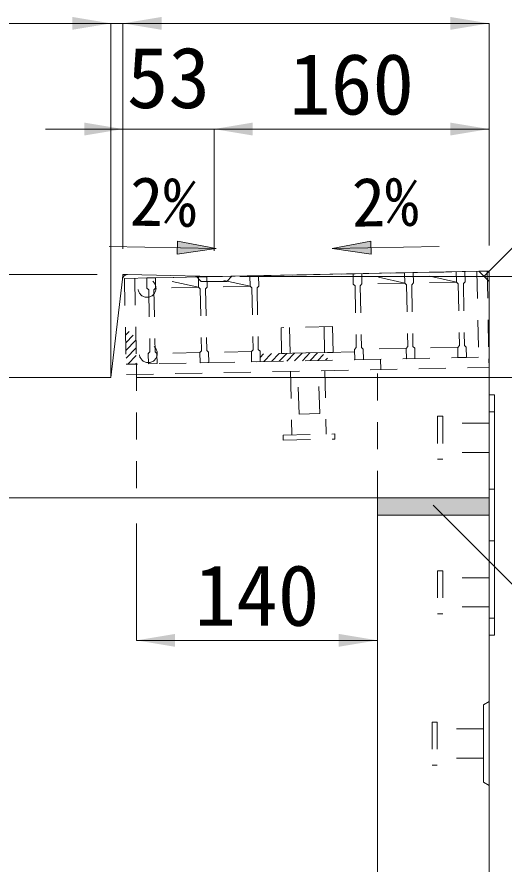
# Model space of a CAD drawing. Units: millimetres at full size; some dimension numbers follow another scale. Extents: x -3301 to 90699, y 107523 to 139162.
# Drawn here: x 3266.6 to 3549.9, y 117500.7 to 117993.9 of the extents above; entities that cross this region are included whole.
import ezdxf
from ezdxf.enums import TextEntityAlignment as Align

# ---------------------------------------------------------------- set-up
doc = ezdxf.new("R2010")
doc.units = ezdxf.units.MM
doc.header["$LTSCALE"] = 21
doc.header["$PDMODE"] = 32
doc.header["$PDSIZE"] = 10.5
doc.linetypes.add('USER1', pattern=[1.35, 0.75, -0.6])
for name, color, linetype, lineweight in [('0_2', 7, 'USER1', 9), ('寸法線', 7, 'Continuous', 9), ('引出線', 4, 'Continuous', 9), ('本体', 2, 'Continuous', 9), ('補助線', 8, 'Continuous', 13), ('ｲﾝｻｰﾄ', 3, 'USER1', 5), ('ｸﾞﾚｰﾁﾝｸﾞ', 7, 'USER1', 9)]:
    doc.layers.add(name, color=color, linetype=linetype, lineweight=lineweight)
doc.layers.add('ﾊｯﾁﾝｸﾞ', color=8, linetype='Continuous')
doc.styles.add('ＭＳ ゴシック', font='')
doc.styles.get('ＭＳ ゴシック').set_extended_font_data('MS Gothic')

# ---------------------------------------------------------------- blocks, each defined once
blk = doc.blocks.new('filled_arrow')
at = {"color": 0, "linetype": 'Continuous', "lineweight": -2}
blk.add_solid([(7.5, 1.25), (0, 0), (7.5, -1.25)], dxfattribs=at)

msp = doc.modelspace()

# ---------------------------------------------------------------- hatches: boundary and pattern name
at = {"layer": '引出線'}
for points in [[(3359.99, 117863.26), (3359.84, 117855.76), (3382.41, 117859.06)], [(3472.43, 117863.26), (3472.58, 117855.76), (3450.01, 117859.06)]]:
    msp.add_hatch(color=7, dxfattribs=at).paths.add_polyline_path(points)
at = {"layer": 'ｸﾞﾚｰﾁﾝｸﾞ'}
h = msp.add_hatch(dxfattribs=at)
h.set_pattern_fill('USER', color=256, style=0, pattern_type=2)
h.set_pattern_definition([(46.14576, (2805.04, 117464.11), (-2.28951, 2.19972), [75, -60])])
h.paths.add_polyline_path([(3329.11, 117841.65), (3335.1, 117841.77), (3336.1, 117791.78), (3330.1, 117791.66)])
h = msp.add_hatch(dxfattribs=at)
h.set_pattern_fill('USER', color=256, style=0, pattern_type=2)
h.set_pattern_definition([(46.14576, (2902.02, 117466.05), (-2.28951, 2.19972), [75, -60])])
h.paths.add_polyline_path([(3408.09, 117793.22), (3408, 117797.72), (3443.49, 117798.43), (3458.49, 117798.73), (3462.99, 117798.82), (3463.08, 117794.32), (3443.58, 117793.93)])
at = {"layer": 'ﾊｯﾁﾝｸﾞ'}
msp.add_hatch(color=256, dxfattribs=at).paths.add_polyline_path([(3476.21, 117713.89), (3476.21, 117703.89), (3541.21, 117703.89), (3541.21, 117713.89)])

# ---------------------------------------------------------------- linework, layer by layer
at = {"layer": '0_2'}
for p, q in [((3544.41, 117763.89), (3541.21, 117763.89)), ((3544.41, 117718.89), (3541.21, 117718.89)), ((3544.41, 117688.89), (3541.21, 117688.89)), ((3544.41, 117643.89), (3541.21, 117643.89))]:
    msp.add_line(p, q, dxfattribs=at)
at = {"layer": '0_2', "linetype": 'Continuous', "lineweight": 13}
for p, q in [((3476.21, 117703.89), (3476.21, 117713.89)), ((3541.21, 117703.89), (3541.21, 117713.89))]:
    msp.add_line(p, q, dxfattribs=at)
at = {"layer": '0_2', "linetype": 'Continuous'}
msp.add_lwpolyline([(3541.21, 117633.89), (3541.21, 117773.89), (3544.41, 117773.89), (3544.41, 117633.89)], close=True, dxfattribs=at)
at = {"layer": '寸法線'}
for p, q in [((3111.21, 117990.1), (3321.21, 117990.1)), ((3276.21, 117990.1), (3373.23, 117990.1)), ((3321.21, 117798.89), (3321.21, 117990.1)), ((3321.21, 117798.89), (3321.21, 117990.1)), ((3328.23, 117858.89), (3328.23, 117990.1)), ((3328.23, 117990.1), (3541.21, 117990.1)), ((3328.23, 117858.89), (3328.23, 117990.1)), ((3541.21, 117860.89), (3541.21, 117990.1)), ((3283.23, 117928.59), (3426.21, 117928.59)), ((3328.23, 117858.89), (3328.23, 117928.59)), ((3381.21, 117857.69), (3381.21, 117928.59)), ((3381.21, 117928.59), (3541.21, 117928.59)), ((3381.21, 117857.69), (3381.21, 117928.59)), ((3541.21, 117860.89), (3541.21, 117928.59)), ((3313.23, 117843.89), (2895.55, 117843.89)), ((3396.21, 117842.69), (3663.44, 117842.69)), ((3396.21, 117842.69), (3663.44, 117842.69)), ((3336.21, 117783.89), (3663.44, 117783.89)), ((3336.1, 117698.89), (3336.1, 117630.96)), ((3476.21, 117688.89), (3476.21, 117630.96)), ((3336.1, 117630.96), (3476.21, 117630.96))]:
    msp.add_line(p, q, dxfattribs=at)
at = {"layer": '引出線', "color": 7}
for p, q in [((3320.3, 117860.3), (3382.41, 117859.06)), ((3512.12, 117860.3), (3450.01, 117859.06))]:
    msp.add_line(p, q, dxfattribs=at)
at = {"layer": '引出線'}
for points in [[(3538.21, 117842.83), (3624.45, 117929.08), (3683.62, 117929.08)], [(3508.71, 117709.57), (3607.39, 117610.89), (3810.65, 117610.89)]]:
    msp.add_lwpolyline(points, dxfattribs=at)
at = {"layer": '引出線', "color": 7, "lineweight": 13}
for points in [[(3359.99, 117863.26), (3359.84, 117855.76), (3382.41, 117859.06)], [(3472.43, 117863.26), (3472.58, 117855.76), (3450.01, 117859.06)]]:
    msp.add_lwpolyline(points, close=True, dxfattribs=at)
at = {"layer": '本体', "lineweight": 20}
for p, q in [((3381.21, 117842.69), (3535.21, 117845.77)), ((3541.21, 117839.89), (3535.21, 117845.77)), ((3327.91, 117841.18), (3321.21, 117783.89)), ((3330.96, 117843.83), (3381.21, 117842.69)), ((3541.21, 117839.89), (3541.21, 117713.89)), ((3117.21, 117783.89), (3321.21, 117783.89)), ((3541.21, 117713.89), (3111.21, 117713.89)), ((3541.21, 117703.89), (3476.21, 117703.89)), ((3541.21, 116953.89), (3541.21, 117703.89))]:
    msp.add_line(p, q, dxfattribs=at)
at = {"layer": '本体', "linetype": 'USER1'}
for p, q in [((3370.89, 117842.9), (3373.71, 117839.85)), ((3391.52, 117842.9), (3388.71, 117839.85)), ((3373.71, 117839.85), (3388.71, 117839.85)), ((3336.1, 117791.92), (3336.1, 117713.89)), ((3476.21, 117713.89), (3476.21, 117794.72))]:
    msp.add_line(p, q, dxfattribs=at)
at = {"layer": '本体', "lineweight": 13}
msp.add_line((3476.21, 117703.89), (3476.21, 117274.88), dxfattribs=at)
at = {"layer": '本体'}
for p, q in [((3541.21, 117595.39), (3538.01, 117593.39)), ((3538.01, 117593.39), (3538.01, 117548.39)), ((3541.21, 117546.39), (3538.01, 117548.39))]:
    msp.add_line(p, q, dxfattribs=at)
at = {"layer": '本体', "lineweight": 20}
msp.add_arc((3330.89, 117840.83), 3, 88.7024, 173.3301, dxfattribs=at)
at = {"layer": '補助線', "lineweight": 20}
for p, q in [((3535.21, 117845.77), (3541.21, 117845.89)), ((3328.23, 117843.89), (3327.91, 117841.18)), ((3328.23, 117843.89), (3330.96, 117843.83))]:
    msp.add_line(p, q, dxfattribs=at)
at = {"layer": '補助線'}
for p, q in [((3541.21, 117839.89), (3541.21, 117845.89)), ((3321.21, 117783.89), (3321.21, 117843.89))]:
    msp.add_line(p, q, dxfattribs=at)
at = {"layer": 'ｲﾝｻｰﾄ'}
for p, q in [((3514.21, 117761.39), (3511.21, 117761.39)), ((3511.21, 117761.39), (3511.21, 117736.39)), ((3514.21, 117761.39), (3514.21, 117736.39)), ((3541.21, 117757.39), (3514.21, 117757.39)), ((3541.21, 117757.39), (3541.21, 117740.39)), ((3541.21, 117740.39), (3514.21, 117740.39)), ((3514.21, 117736.39), (3511.21, 117736.39)), ((3511.21, 117671.39), (3511.21, 117646.39)), ((3514.21, 117671.39), (3511.21, 117671.39)), ((3514.21, 117671.39), (3514.21, 117646.39)), ((3541.21, 117667.39), (3514.21, 117667.39)), ((3541.21, 117667.39), (3541.21, 117650.39)), ((3541.21, 117650.39), (3514.21, 117650.39)), ((3514.21, 117646.39), (3511.21, 117646.39)), ((3508.01, 117583.39), (3508.01, 117558.39)), ((3511.01, 117583.39), (3508.01, 117583.39)), ((3511.01, 117583.39), (3511.01, 117558.39)), ((3538.01, 117579.39), (3511.01, 117579.39)), ((3538.01, 117579.39), (3538.01, 117562.39)), ((3538.01, 117562.39), (3511.01, 117562.39)), ((3511.01, 117558.39), (3508.01, 117558.39))]:
    msp.add_line(p, q, dxfattribs=at)
at = {"layer": 'ｸﾞﾚｰﾁﾝｸﾞ'}
for p, q in [((3329.11, 117841.65), (3540.06, 117845.87)), ((3534.06, 117845.75), (3535.06, 117795.76)), ((3540.06, 117845.87), (3541.18, 117789.88)), ((3329.11, 117841.65), (3330.22, 117785.66)), ((3335.1, 117841.77), (3336.1, 117791.78)), ((3342.1, 117841.91), (3527.07, 117845.61)), ((3347.1, 117842.01), (3342.1, 117841.91)), ((3347.1, 117842.01), (3342.1, 117841.91)), ((3347.1, 117842.01), (3342.1, 117841.91)), ((3342.22, 117835.91), (3342.1, 117841.91)), ((3342.1, 117841.91), (3342.22, 117835.91)), ((3342.1, 117841.91), (3342.22, 117835.91)), ((3342.1, 117841.91), (3342.22, 117835.91)), ((3342.1, 117841.91), (3342.22, 117835.91)), ((3342.1, 117841.91), (3342.22, 117835.91)), ((3342.1, 117841.91), (3342.22, 117835.91)), ((3372.22, 117836.51), (3347.1, 117842.01)), ((3347.1, 117842.01), (3347.22, 117836.01)), ((3347.1, 117842.01), (3347.22, 117836.01)), ((3347.1, 117842.01), (3347.22, 117836.01)), ((3377.1, 117842.61), (3372.1, 117842.51)), ((3377.1, 117842.61), (3372.1, 117842.51)), ((3377.1, 117842.61), (3372.1, 117842.51)), ((3372.1, 117842.51), (3372.22, 117836.51)), ((3372.1, 117842.51), (3372.22, 117836.51)), ((3372.1, 117842.51), (3372.22, 117836.51)), ((3402.21, 117837.11), (3377.1, 117842.61)), ((3377.1, 117842.61), (3377.22, 117836.61)), ((3377.1, 117842.61), (3377.22, 117836.61)), ((3377.1, 117842.61), (3377.22, 117836.61)), ((3407.09, 117843.21), (3402.09, 117843.11)), ((3407.09, 117843.21), (3402.09, 117843.11)), ((3407.09, 117843.21), (3402.09, 117843.11)), ((3402.09, 117843.11), (3402.21, 117837.11)), ((3402.09, 117843.11), (3402.21, 117837.11)), ((3402.09, 117843.11), (3402.21, 117837.11)), ((3407.09, 117843.21), (3407.21, 117837.21)), ((3407.09, 117843.21), (3407.21, 117837.21)), ((3407.09, 117843.21), (3407.21, 117837.21)), ((3462.08, 117844.31), (3462.2, 117838.31)), ((3462.08, 117844.31), (3462.2, 117838.31)), ((3462.08, 117844.31), (3462.2, 117838.31)), ((3467.08, 117844.41), (3467.2, 117838.41)), ((3467.08, 117844.41), (3467.2, 117838.41)), ((3467.08, 117844.41), (3467.2, 117838.41)), ((3492.19, 117838.91), (3467.08, 117844.41)), ((3492.07, 117844.91), (3492.19, 117838.91)), ((3492.07, 117844.91), (3492.19, 117838.91)), ((3492.07, 117844.91), (3492.19, 117838.91)), ((3497.07, 117845.01), (3497.19, 117839.01)), ((3497.07, 117845.01), (3497.19, 117839.01)), ((3497.07, 117845.01), (3497.19, 117839.01)), ((3522.19, 117839.51), (3497.07, 117845.01)), ((3527.07, 117845.61), (3522.07, 117845.51)), ((3527.07, 117845.61), (3522.07, 117845.51)), ((3527.07, 117845.61), (3522.07, 117845.51)), ((3522.07, 117845.51), (3522.19, 117839.51)), ((3522.07, 117845.51), (3522.19, 117839.51)), ((3522.07, 117845.51), (3522.19, 117839.51)), ((3527.07, 117845.61), (3527.19, 117839.61)), ((3527.07, 117845.61), (3527.19, 117839.61)), ((3527.07, 117845.61), (3527.19, 117839.61)), ((3342.22, 117835.91), (3343.24, 117834.93)), ((3342.22, 117835.91), (3343.24, 117834.93)), ((3342.22, 117835.91), (3343.24, 117834.93)), ((3347.22, 117836.01), (3346.24, 117834.99)), ((3347.22, 117836.01), (3346.24, 117834.99)), ((3347.22, 117836.01), (3346.24, 117834.99)), ((3372.22, 117836.51), (3347.22, 117836.01)), ((3372.22, 117836.51), (3373.24, 117835.53)), ((3372.22, 117836.51), (3373.24, 117835.53)), ((3372.22, 117836.51), (3373.24, 117835.53)), ((3377.22, 117836.61), (3376.24, 117835.59)), ((3377.22, 117836.61), (3376.24, 117835.59)), ((3377.22, 117836.61), (3376.24, 117835.59)), ((3402.21, 117837.11), (3377.22, 117836.61)), ((3402.21, 117837.11), (3403.23, 117836.13)), ((3402.21, 117837.11), (3403.23, 117836.13)), ((3402.21, 117837.11), (3403.23, 117836.13)), ((3403.23, 117836.13), (3403.95, 117800.14)), ((3403.23, 117836.13), (3403.95, 117800.14)), ((3403.23, 117836.13), (3403.95, 117800.14)), ((3407.21, 117837.21), (3406.23, 117836.19)), ((3407.21, 117837.21), (3406.23, 117836.19)), ((3407.21, 117837.21), (3406.23, 117836.19)), ((3406.23, 117836.19), (3406.95, 117800.2)), ((3406.23, 117836.19), (3406.95, 117800.2)), ((3406.23, 117836.19), (3406.95, 117800.2)), ((3462.2, 117838.31), (3463.22, 117837.33)), ((3462.2, 117838.31), (3463.22, 117837.33)), ((3462.2, 117838.31), (3463.22, 117837.33)), ((3463.22, 117837.33), (3463.94, 117801.34)), ((3463.22, 117837.33), (3463.94, 117801.34)), ((3463.22, 117837.33), (3463.94, 117801.34)), ((3467.2, 117838.41), (3466.22, 117837.39)), ((3467.2, 117838.41), (3466.22, 117837.39)), ((3467.2, 117838.41), (3466.22, 117837.39)), ((3466.22, 117837.39), (3466.94, 117801.4)), ((3466.22, 117837.39), (3466.94, 117801.4)), ((3466.22, 117837.39), (3466.94, 117801.4)), ((3492.19, 117838.91), (3467.2, 117838.41)), ((3492.19, 117838.91), (3493.21, 117837.93)), ((3492.19, 117838.91), (3493.21, 117837.93)), ((3492.19, 117838.91), (3493.21, 117837.93)), ((3493.21, 117837.93), (3493.93, 117801.94)), ((3493.21, 117837.93), (3493.93, 117801.94)), ((3493.21, 117837.93), (3493.93, 117801.94)), ((3497.19, 117839.01), (3496.21, 117837.99)), ((3497.19, 117839.01), (3496.21, 117837.99)), ((3497.19, 117839.01), (3496.21, 117837.99)), ((3496.21, 117837.99), (3496.93, 117802)), ((3496.21, 117837.99), (3496.93, 117802)), ((3496.21, 117837.99), (3496.93, 117802)), ((3522.19, 117839.51), (3497.19, 117839.01)), ((3522.19, 117839.51), (3523.21, 117838.53)), ((3522.19, 117839.51), (3523.21, 117838.53)), ((3522.19, 117839.51), (3523.21, 117838.53)), ((3523.21, 117838.53), (3523.93, 117802.54)), ((3523.21, 117838.53), (3523.93, 117802.54)), ((3523.21, 117838.53), (3523.93, 117802.54)), ((3527.19, 117839.61), (3526.21, 117838.59)), ((3527.19, 117839.61), (3526.21, 117838.59)), ((3527.19, 117839.61), (3526.21, 117838.59)), ((3526.21, 117838.59), (3526.93, 117802.6)), ((3526.21, 117838.59), (3526.93, 117802.6)), ((3526.21, 117838.59), (3526.93, 117802.6)), ((3343.24, 117834.93), (3343.96, 117798.94)), ((3343.24, 117834.93), (3343.96, 117798.94)), ((3343.24, 117834.93), (3343.96, 117798.94)), ((3346.24, 117834.99), (3346.96, 117799)), ((3346.24, 117834.99), (3346.96, 117799)), ((3346.24, 117834.99), (3346.96, 117799)), ((3373.24, 117835.53), (3373.96, 117799.54)), ((3373.24, 117835.53), (3373.96, 117799.54)), ((3373.24, 117835.53), (3373.96, 117799.54)), ((3376.24, 117835.59), (3376.96, 117799.6)), ((3376.24, 117835.59), (3376.96, 117799.6)), ((3376.24, 117835.59), (3376.96, 117799.6)), ((3450.19, 117813.57), (3420.2, 117812.97)), ((3420.2, 117812.97), (3420.5, 117797.97)), ((3425.2, 117813.07), (3425.5, 117798.07)), ((3445.19, 117813.47), (3445.49, 117798.47)), ((3450.19, 117813.57), (3450.49, 117798.57)), ((3462.96, 117800.32), (3463.94, 117801.34)), ((3462.96, 117800.32), (3463.94, 117801.34)), ((3462.96, 117800.32), (3463.94, 117801.34)), ((3467.96, 117800.42), (3466.94, 117801.4)), ((3467.96, 117800.42), (3466.94, 117801.4)), ((3467.96, 117800.42), (3466.94, 117801.4)), ((3492.95, 117800.92), (3493.93, 117801.94)), ((3492.95, 117800.92), (3493.93, 117801.94)), ((3492.95, 117800.92), (3493.93, 117801.94)), ((3497.95, 117801.02), (3496.93, 117802)), ((3497.95, 117801.02), (3496.93, 117802)), ((3497.95, 117801.02), (3496.93, 117802)), ((3522.95, 117801.52), (3497.95, 117801.02)), ((3522.95, 117801.52), (3523.93, 117802.54)), ((3522.95, 117801.52), (3523.93, 117802.54)), ((3522.95, 117801.52), (3523.93, 117802.54)), ((3523.07, 117795.52), (3522.95, 117801.52)), ((3523.07, 117795.52), (3522.95, 117801.52)), ((3523.07, 117795.52), (3522.95, 117801.52)), ((3527.95, 117801.62), (3526.93, 117802.6)), ((3527.95, 117801.62), (3526.93, 117802.6)), ((3527.95, 117801.62), (3526.93, 117802.6)), ((3528.07, 117795.62), (3527.95, 117801.62)), ((3528.07, 117795.62), (3527.95, 117801.62)), ((3528.07, 117795.62), (3527.95, 117801.62)), ((3342.98, 117797.92), (3343.96, 117798.94)), ((3342.98, 117797.92), (3343.96, 117798.94)), ((3342.98, 117797.92), (3343.96, 117798.94)), ((3343.1, 117791.92), (3342.98, 117797.92)), ((3343.1, 117791.92), (3342.98, 117797.92)), ((3343.1, 117791.92), (3342.98, 117797.92)), ((3343.1, 117791.92), (3342.98, 117797.92)), ((3343.1, 117791.92), (3342.98, 117797.92)), ((3343.1, 117791.92), (3342.98, 117797.92)), ((3347.98, 117798.02), (3346.96, 117799)), ((3347.98, 117798.02), (3346.96, 117799)), ((3347.98, 117798.02), (3346.96, 117799)), ((3372.98, 117798.52), (3347.98, 117798.02)), ((3348.1, 117792.02), (3347.98, 117798.02)), ((3348.1, 117792.02), (3347.98, 117798.02)), ((3348.1, 117792.02), (3347.98, 117798.02)), ((3372.98, 117798.52), (3373.96, 117799.54)), ((3372.98, 117798.52), (3373.96, 117799.54)), ((3372.98, 117798.52), (3373.96, 117799.54)), ((3373.1, 117792.52), (3372.98, 117798.52)), ((3373.1, 117792.52), (3372.98, 117798.52)), ((3373.1, 117792.52), (3372.98, 117798.52)), ((3377.98, 117798.62), (3376.96, 117799.6)), ((3377.98, 117798.62), (3376.96, 117799.6)), ((3377.98, 117798.62), (3376.96, 117799.6)), ((3402.97, 117799.12), (3377.98, 117798.62)), ((3378.1, 117792.62), (3377.98, 117798.62)), ((3378.1, 117792.62), (3377.98, 117798.62)), ((3378.1, 117792.62), (3377.98, 117798.62)), ((3402.97, 117799.12), (3403.95, 117800.14)), ((3402.97, 117799.12), (3403.95, 117800.14)), ((3402.97, 117799.12), (3403.95, 117800.14)), ((3403.09, 117793.12), (3402.97, 117799.12)), ((3403.09, 117793.12), (3402.97, 117799.12)), ((3403.09, 117793.12), (3402.97, 117799.12)), ((3407.97, 117799.22), (3406.95, 117800.2)), ((3407.97, 117799.22), (3406.95, 117800.2)), ((3407.97, 117799.22), (3406.95, 117800.2)), ((3408.09, 117793.22), (3407.97, 117799.22)), ((3408.09, 117793.22), (3407.97, 117799.22)), ((3408.09, 117793.22), (3407.97, 117799.22)), ((3462.99, 117798.82), (3408, 117797.72)), ((3450.49, 117798.57), (3420.5, 117797.97)), ((3463.08, 117794.32), (3462.96, 117800.32)), ((3463.08, 117794.32), (3462.96, 117800.32)), ((3463.08, 117794.32), (3462.96, 117800.32)), ((3492.95, 117800.92), (3467.96, 117800.42)), ((3468.08, 117794.42), (3467.96, 117800.42)), ((3468.08, 117794.42), (3467.96, 117800.42)), ((3468.08, 117794.42), (3467.96, 117800.42)), ((3493.07, 117794.92), (3492.95, 117800.92)), ((3493.07, 117794.92), (3492.95, 117800.92)), ((3493.07, 117794.92), (3492.95, 117800.92)), ((3498.07, 117795.02), (3497.95, 117801.02)), ((3498.07, 117795.02), (3497.95, 117801.02)), ((3498.07, 117795.02), (3497.95, 117801.02)), ((3535.06, 117795.76), (3330.1, 117791.66)), ((3348.1, 117792.02), (3343.1, 117791.92)), ((3348.1, 117792.02), (3343.1, 117791.92)), ((3348.1, 117792.02), (3343.1, 117791.92)), ((3378.1, 117792.62), (3373.1, 117792.52)), ((3378.1, 117792.62), (3373.1, 117792.52)), ((3378.1, 117792.62), (3373.1, 117792.52)), ((3408.09, 117793.22), (3403.09, 117793.12)), ((3408.09, 117793.22), (3403.09, 117793.12)), ((3408.09, 117793.22), (3403.09, 117793.12)), ((3468.08, 117794.42), (3463.08, 117794.32)), ((3468.08, 117794.42), (3463.08, 117794.32)), ((3468.08, 117794.42), (3463.08, 117794.32)), ((3478.08, 117794.62), (3478.2, 117788.62)), ((3498.07, 117795.02), (3493.07, 117794.92)), ((3498.07, 117795.02), (3493.07, 117794.92)), ((3498.07, 117795.02), (3493.07, 117794.92)), ((3528.07, 117795.62), (3523.07, 117795.52)), ((3528.07, 117795.62), (3523.07, 117795.52)), ((3528.07, 117795.62), (3523.07, 117795.52)), ((3541.18, 117789.88), (3541.08, 117794.88)), ((3330.22, 117785.66), (3541.18, 117789.88)), ((3425.71, 117787.57), (3426.45, 117750.58)), ((3430.71, 117762.55), (3429.71, 117787.53)), ((3442.7, 117763.03), (3441.7, 117788.01)), ((3445.7, 117787.97), (3446.44, 117750.98)), ((3442.7, 117763.03), (3430.71, 117762.55)), ((3421.45, 117750.48), (3451.44, 117751.08)), ((3421.51, 117747.48), (3421.45, 117750.48)), ((3421.51, 117747.48), (3451.5, 117748.08)), ((3451.5, 117748.08), (3451.44, 117751.08))]:
    msp.add_line(p, q, dxfattribs=at)
for p in [(3342.22, 117835.91), (3342.98, 117797.92)]:
    msp.add_point(p, dxfattribs=at)

# ---------------------------------------------------------------- block references
at = {"layer": '寸法線', "xscale": 3, "yscale": 3, "rotation": 180}
for p in [(3321.21, 117990.1), (3321.21, 117990.1), (3541.21, 117990.1), (3328.23, 117928.59), (3541.21, 117928.59), (3476.21, 117630.96)]:
    msp.add_blockref('filled_arrow', p, dxfattribs=at)
at = {"layer": '寸法線', "xscale": 3, "yscale": 3}
for p in [(3328.23, 117990.1), (3328.23, 117990.1), (3381.21, 117928.59), (3381.21, 117928.59), (3336.1, 117630.96)]:
    msp.add_blockref('filled_arrow', p, dxfattribs=at)
at = {"layer": '引出線', "xscale": 0.12, "yscale": 0.12}
for p, rotation in [((3538.21, 117842.83), 45), ((3508.71, 117709.57), 315)]:
    msp.add_blockref('filled_arrow', p, dxfattribs=dict(at, rotation=rotation))

# ---------------------------------------------------------------- texts
at = {"layer": '寸法線', "style": 'ＭＳ ゴシック'}
for s, p in [('53', (3354.72, 117958.59)), ('160', (3461.21, 117954.84)), ('140', (3406.16, 117657.21))]:
    msp.add_text(s, height=35.6, dxfattribs=at).set_placement(p, align=Align.MIDDLE_CENTER)
for rotation, p in [(359, (3351.63, 117886.31)), (1, (3480.79, 117886.31))]:
    msp.add_text('2%', height=28.48, rotation=rotation, dxfattribs=at).set_placement(p, align=Align.MIDDLE_CENTER)

doc.saveas('drawing.dxf')
